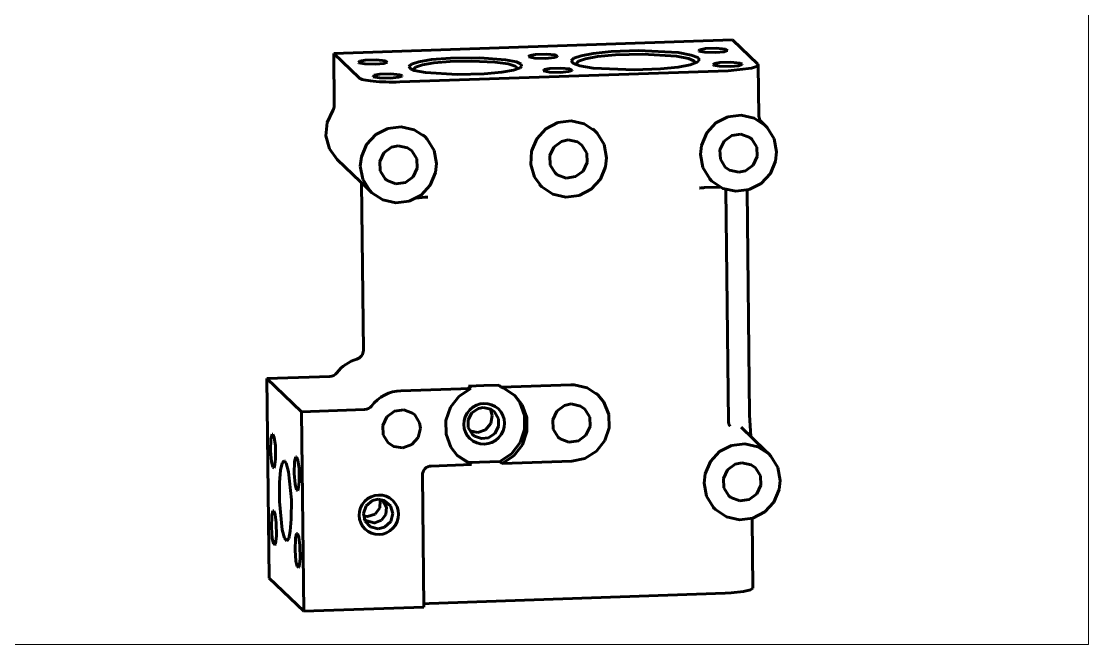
# Model space of a CAD drawing. Header units: millimetres. Extents: x 0 to 297, y 0 to 210.
# Drawn here: x 117.1 to 297, y 0 to 105 of the extents above; entities that cross this region are included whole.
import ezdxf

# ---------------------------------------------------------------- set-up
doc = ezdxf.new("R2010")
doc.units = ezdxf.units.MM
doc.linetypes.add('K5LT_BASIC', pattern=[0])
doc.linetypes.add('K5LT_THIN', pattern=[0])
doc.layers.add('Системный слой (1)', color=7, linetype='Continuous', true_color=0x909090)

# ---------------------------------------------------------------- blocks, each defined once
blk = doc.blocks.new('U116')
at = {"layer": 'Системный слой (1)', "color": 5, "linetype": 'K5LT_BASIC', "lineweight": 60, "true_color": 0x0000ff}
for p, q in [((207.38, 39.35), (208.68, 40.3)), ((208.68, 40.3), (209.8, 40.54)), ((209.8, 40.54), (211.34, 40.2)), ((211.34, 40.2), (212.09, 39.67)), ((212.09, 39.67), (212.91, 38.33)), ((206.69, 37.9), (207.38, 39.35)), ((206.76, 36.32), (206.69, 37.9)), ((212.91, 38.33), (212.98, 36.75)), ((207.59, 34.98), (206.76, 36.32)), ((212.98, 36.75), (212.29, 35.31)), ((207.95, 34.68), (207.59, 34.98)), ((209.42, 34.13), (207.95, 34.68)), ((211, 34.36), (209.42, 34.13)), ((212.29, 35.31), (211, 34.36))]:
    blk.add_line(p, q, dxfattribs=at)
blk = doc.blocks.new('U117')
at = {"layer": 'Системный слой (1)', "color": 5, "linetype": 'K5LT_BASIC', "lineweight": 60, "true_color": 0x0000ff}
for p, q in [((193.07, 39.06), (194.16, 39.8)), ((194.16, 39.8), (194.97, 39.95)), ((194.97, 39.95), (196.25, 39.67)), ((196.25, 39.67), (196.85, 39.24)), ((192.45, 37.89), (193.07, 39.06)), ((192.46, 36.58), (192.45, 37.89)), ((196.85, 39.24), (197.54, 38.06)), ((197.54, 38.06), (197.56, 36.75)), ((193.16, 35.4), (192.46, 36.58)), ((197.56, 36.75), (196.94, 35.58)), ((193.51, 35.12), (193.16, 35.4)), ((194.7, 34.7), (193.51, 35.12)), ((195.84, 34.85), (194.7, 34.7)), ((196.94, 35.58), (195.84, 34.85))]:
    blk.add_line(p, q, dxfattribs=at)
blk = doc.blocks.new('U118')
at = {"layer": 'Системный слой (1)', "color": 5, "linetype": 'K5LT_BASIC', "lineweight": 60, "true_color": 0x0000ff}
for p, q in [((206.21, 97.07), (208.04, 97.14)), ((208.04, 97.14), (209.59, 96.99)), ((205.08, 96.69), (205.26, 96.9)), ((205.11, 96.66), (205.08, 96.69)), ((206.13, 96.45), (205.11, 96.66)), ((205.26, 96.9), (206.21, 97.07)), ((207.97, 96.41), (206.13, 96.45)), ((209.35, 96.55), (207.97, 96.41)), ((209.94, 96.74), (209.35, 96.55)), ((209.59, 96.99), (209.97, 96.78)), ((209.97, 96.78), (209.94, 96.74))]:
    blk.add_line(p, q, dxfattribs=at)
blk = doc.blocks.new('U119')
at = {"layer": 'Системный слой (1)', "color": 5, "linetype": 'K5LT_BASIC', "lineweight": 60, "true_color": 0x0000ff}
for p, q in [((177.61, 24.24), (177.54, 24.47)), ((177.55, 23.03), (177.61, 24.24)), ((174.8, 21.65), (175.48, 21.57)), ((175.48, 21.57), (176.76, 22)), ((176.76, 22), (177.55, 23.03))]:
    blk.add_line(p, q, dxfattribs=at)
blk = doc.blocks.new('U120')
at = {"layer": 'Системный слой (1)', "color": 5, "linetype": 'K5LT_BASIC', "lineweight": 60, "true_color": 0x0000ff}
for p, q in [((237.45, 30.4), (238.58, 30.64)), ((238.58, 30.64), (240.12, 30.31)), ((235.47, 28.01), (236.16, 29.45)), ((236.16, 29.45), (237.45, 30.4)), ((240.12, 30.31), (240.86, 29.78)), ((240.86, 29.78), (241.68, 28.44)), ((235.54, 26.42), (235.47, 28.01)), ((241.68, 28.44), (241.76, 26.85)), ((236.36, 25.09), (235.54, 26.42)), ((241.06, 25.41), (239.77, 24.46)), ((241.76, 26.85), (241.06, 25.41)), ((236.72, 24.79), (236.36, 25.09)), ((238.2, 24.24), (236.72, 24.79)), ((239.77, 24.46), (238.2, 24.24))]:
    blk.add_line(p, q, dxfattribs=at)
blk = doc.blocks.new('U121')
at = {"layer": 'Системный слой (1)', "color": 5, "linetype": 'K5LT_BASIC', "lineweight": 60, "true_color": 0x0000ff}
for p, q in [((163.32, 17.92), (163.53, 18.7)), ((163.53, 18.7), (163.66, 18.71)), ((163.66, 18.71), (163.89, 18.1)), ((163.66, 18.71), (163.66, 18.71)), ((163.89, 18.1), (164.08, 16.7)), ((163.26, 15.89), (163.32, 17.92)), ((164.08, 16.7), (164.12, 14.49)), ((163.41, 14.08), (163.26, 15.89)), ((164.12, 14.49), (163.93, 13.11)), ((163.63, 13.15), (163.41, 14.08)), ((163.86, 12.99), (163.63, 13.15)), ((163.93, 13.11), (163.86, 12.99))]:
    blk.add_line(p, q, dxfattribs=at)
blk = doc.blocks.new('U122')
at = {"layer": 'Системный слой (1)', "color": 5, "linetype": 'K5LT_BASIC', "lineweight": 60, "true_color": 0x0000ff}
for p, q in [((206.89, 83.83), (208.18, 84.78)), ((208.18, 84.78), (209.31, 85.02)), ((209.31, 85.02), (210.85, 84.68)), ((210.85, 84.68), (211.59, 84.16)), ((206.2, 82.39), (206.89, 83.83)), ((211.59, 84.16), (212.42, 82.82)), ((212.42, 82.82), (212.49, 81.23)), ((206.27, 80.8), (206.2, 82.39)), ((212.49, 81.23), (211.79, 79.79)), ((207.09, 79.46), (206.27, 80.8)), ((207.45, 79.17), (207.09, 79.46)), ((208.93, 78.61), (207.45, 79.17)), ((211.79, 79.79), (210.5, 78.84)), ((210.5, 78.84), (208.93, 78.61))]:
    blk.add_line(p, q, dxfattribs=at)
blk = doc.blocks.new('U123')
at = {"layer": 'Системный слой (1)', "color": 5, "linetype": 'K5LT_BASIC', "lineweight": 60, "true_color": 0x0000ff}
for p, q in [((161.4, 30.98), (161.07, 30.57)), ((161.55, 30.9), (161.4, 30.98)), ((161.77, 30.55), (161.55, 30.9)), ((160.8, 29.37), (160.62, 27.32)), ((161.07, 30.57), (160.8, 29.37)), ((162.17, 29.1), (161.77, 30.55)), ((162.64, 24.38), (162.17, 29.1)), ((160.62, 27.32), (160.62, 24.09)), ((160.62, 24.09), (161.09, 19.36)), ((162.63, 21.15), (162.64, 24.38)), ((162.46, 19.09), (162.63, 21.15)), ((161.09, 19.36), (161.48, 17.92)), ((162.19, 17.89), (162.46, 19.09)), ((161.48, 17.92), (161.85, 17.49)), ((161.85, 17.49), (161.86, 17.49)), ((161.86, 17.49), (162.19, 17.89))]:
    blk.add_line(p, q, dxfattribs=at)
blk = doc.blocks.new('U124')
at = {"layer": 'Системный слой (1)', "color": 5, "linetype": 'K5LT_BASIC', "lineweight": 60, "true_color": 0x0000ff}
for p, q in [((232.19, 27.21), (232.61, 25)), ((244.87, 26.11), (245.03, 27.65)), ((243.97, 24.02), (244.87, 26.11)), ((232.61, 25), (233.77, 23.1)), ((242.42, 22.35), (243.97, 24.02)), ((233.77, 23.1), (234.11, 22.74)), ((234.11, 22.74), (235.97, 21.51)), ((240.4, 21.3), (242.42, 22.35)), ((235.97, 21.51), (238.16, 21.01)), ((238.16, 21.01), (240.4, 21.3))]:
    blk.add_line(p, q, dxfattribs=at)
blk = doc.blocks.new('U125')
at = {"layer": 'Системный слой (1)', "color": 5, "linetype": 'K5LT_BASIC', "lineweight": 60, "true_color": 0x0000ff}
for p, q in [((177.54, 81.41), (178.24, 82.85)), ((178.24, 82.85), (179.53, 83.8)), ((179.53, 83.8), (180.65, 84.04)), ((180.65, 84.04), (182.19, 83.7)), ((182.19, 83.7), (182.94, 83.18)), ((182.94, 83.18), (183.76, 81.84)), ((177.62, 79.82), (177.54, 81.41)), ((183.76, 81.84), (183.83, 80.25)), ((178.44, 78.48), (177.62, 79.82)), ((183.83, 80.25), (183.14, 78.81)), ((178.8, 78.19), (178.44, 78.48)), ((180.27, 77.63), (178.8, 78.19)), ((181.85, 77.86), (180.27, 77.63)), ((183.14, 78.81), (181.85, 77.86))]:
    blk.add_line(p, q, dxfattribs=at)
blk = doc.blocks.new('U126')
at = {"layer": 'Системный слой (1)', "color": 5, "linetype": 'K5LT_BASIC', "lineweight": 60, "true_color": 0x0000ff}
for p, q in [((209.8, 88.23), (207.55, 87.94)), ((211.98, 87.73), (209.8, 88.23)), ((205.53, 86.9), (203.98, 85.22)), ((207.55, 87.94), (205.53, 86.9)), ((213.84, 86.5), (211.98, 87.73)), ((214.19, 86.14), (213.84, 86.5)), ((203.98, 85.22), (203.09, 83.13)), ((215.35, 84.24), (214.19, 86.14)), ((203.09, 83.13), (202.97, 80.87)), ((215.77, 82.03), (215.35, 84.24)), ((215.6, 80.49), (215.77, 82.03)), ((202.97, 80.87), (203.63, 78.73)), ((214.71, 78.4), (215.6, 80.49)), ((203.63, 78.73), (204.84, 77.12)), ((213.15, 76.72), (214.71, 78.4)), ((204.84, 77.12), (206.7, 75.89)), ((206.7, 75.89), (208.89, 75.39)), ((208.89, 75.39), (211.13, 75.68)), ((211.13, 75.68), (213.15, 76.72))]:
    blk.add_line(p, q, dxfattribs=at)
blk = doc.blocks.new('U127')
at = {"layer": 'Системный слой (1)', "color": 5, "linetype": 'K5LT_BASIC', "lineweight": 60, "true_color": 0x0000ff}
for p, q in [((233.73, 97.67), (233.92, 97.88)), ((233.76, 97.64), (233.73, 97.67)), ((234.78, 97.43), (233.76, 97.64)), ((233.92, 97.88), (234.87, 98.05)), ((236.63, 97.39), (234.78, 97.43)), ((234.87, 98.05), (236.7, 98.12)), ((238.01, 97.53), (236.63, 97.39)), ((236.7, 98.12), (238.24, 97.97)), ((238.6, 97.72), (238.01, 97.53)), ((238.24, 97.97), (238.62, 97.76)), ((238.62, 97.76), (238.6, 97.72))]:
    blk.add_line(p, q, dxfattribs=at)
blk = doc.blocks.new('U128')
at = {"layer": 'Системный слой (1)', "color": 5, "linetype": 'K5LT_BASIC', "lineweight": 60, "true_color": 0x0000ff}
for p, q in [((241.42, 89.02), (241.6, 88.35)), ((241.6, 88.35), (241.61, 88.34))]:
    blk.add_line(p, q, dxfattribs=at)
blk = doc.blocks.new('U129')
at = {"layer": 'Системный слой (1)', "color": 5, "linetype": 'K5LT_BASIC', "lineweight": 60, "true_color": 0x0000ff}
for p, q in [((210.23, 98.78), (211.45, 99.2)), ((211.45, 99.2), (213.51, 99.59)), ((213.51, 99.59), (216.56, 99.9)), ((216.56, 99.9), (221.12, 100.07)), ((221.12, 100.07), (227.82, 99.73)), ((227.82, 99.73), (230.04, 99.33)), ((230.04, 99.33), (231.15, 98.91)), ((209.81, 98.34), (210.23, 98.78)), ((210.2, 97.9), (209.81, 98.34)), ((211.25, 97.53), (210.2, 97.9)), ((213.52, 97.14), (211.25, 97.53)), ((220.42, 96.81), (213.52, 97.14)), ((227.85, 97.31), (224.86, 96.99)), ((229.86, 97.7), (227.85, 97.31)), ((231.03, 98.13), (229.86, 97.7)), ((231.33, 98.36), (231.03, 98.13)), ((231.15, 98.91), (231.28, 98.81)), ((231.28, 98.81), (231.33, 98.36)), ((224.86, 96.99), (220.42, 96.81))]:
    blk.add_line(p, q, dxfattribs=at)
blk = doc.blocks.new('U130')
at = {"layer": 'Системный слой (1)', "color": 5, "linetype": 'K5LT_BASIC', "lineweight": 60, "true_color": 0x0000ff}
for p, q in [((202.62, 99.04), (202.81, 99.25)), ((202.65, 99.02), (202.62, 99.04)), ((203.67, 98.81), (202.65, 99.02)), ((202.81, 99.25), (203.76, 99.43)), ((203.76, 99.43), (205.59, 99.49)), ((205.59, 99.49), (207.13, 99.35)), ((207.49, 99.1), (206.9, 98.9)), ((207.13, 99.35), (207.51, 99.13)), ((207.51, 99.13), (207.49, 99.1)), ((205.52, 98.77), (203.67, 98.81)), ((206.9, 98.9), (205.52, 98.77))]:
    blk.add_line(p, q, dxfattribs=at)
blk = doc.blocks.new('U131')
at = {"layer": 'Системный слой (1)', "color": 5, "linetype": 'K5LT_BASIC', "lineweight": 60, "true_color": 0x0000ff}
for p, q in [((190.47, 31.97), (192.45, 30.76)), ((192.45, 30.76), (192.63, 30.69))]:
    blk.add_line(p, q, dxfattribs=at)
blk = doc.blocks.new('U132')
at = {"layer": 'Системный слой (1)', "color": 5, "linetype": 'K5LT_BASIC', "lineweight": 60, "true_color": 0x0000ff}
for p, q in [((178.9, 86.96), (176.88, 85.92)), ((181.14, 87.25), (178.9, 86.96)), ((183.33, 86.75), (181.14, 87.25)), ((185.19, 85.52), (183.33, 86.75)), ((176.88, 85.92), (175.32, 84.24)), ((185.53, 85.16), (185.19, 85.52)), ((186.69, 83.26), (185.53, 85.16)), ((175.32, 84.24), (174.43, 82.15)), ((187.11, 81.05), (186.69, 83.26)), ((174.43, 82.15), (174.26, 80.61))]:
    blk.add_line(p, q, dxfattribs=at)
blk = doc.blocks.new('U133')
at = {"layer": 'Системный слой (1)', "color": 5, "linetype": 'K5LT_BASIC', "lineweight": 60, "true_color": 0x0000ff}
for p, q in [((198.43, 43.18), (198, 43.35)), ((200.35, 41.89), (198.43, 43.18)), ((201.51, 40.42), (200.35, 41.89)), ((202.31, 38.24), (201.51, 40.42)), ((202.34, 35.89), (202.31, 38.24)), ((201.58, 33.66), (202.34, 35.89)), ((200.13, 31.79), (201.58, 33.66)), ((198.15, 30.5), (200.13, 31.79))]:
    blk.add_line(p, q, dxfattribs=at)
blk = doc.blocks.new('U134')
at = {"layer": 'Системный слой (1)', "color": 5, "linetype": 'K5LT_BASIC', "lineweight": 60, "true_color": 0x0000ff}
for p, q in [((183.21, 96.91), (183.57, 97.28)), ((183.57, 97.28), (184.74, 97.67)), ((184.74, 97.67), (186.63, 97.99)), ((186.63, 97.99), (189.39, 98.23)), ((189.39, 98.23), (193.03, 98.32)), ((193.03, 98.32), (196.91, 98.14)), ((196.91, 98.14), (199.15, 97.83)), ((199.15, 97.83), (200.36, 97.46)), ((200.36, 97.46), (200.6, 97.3)), ((200.6, 97.3), (200.71, 97.1)), ((183.26, 96.77), (183.21, 96.91)), ((200.71, 97.1), (200.66, 96.97))]:
    blk.add_line(p, q, dxfattribs=at)
blk = doc.blocks.new('U135')
at = {"layer": 'Системный слой (1)', "color": 5, "linetype": 'K5LT_BASIC', "lineweight": 60, "true_color": 0x0000ff}
for p, q in [((182.41, 97.39), (182.88, 97.81)), ((182.75, 96.98), (182.41, 97.39)), ((182.88, 97.81), (184.14, 98.2)), ((184.14, 98.2), (186.26, 98.55)), ((186.26, 98.55), (189.43, 98.82)), ((189.43, 98.82), (194.41, 98.88)), ((194.41, 98.88), (198.75, 98.54)), ((198.75, 98.54), (200.6, 98.16)), ((201.17, 97.18), (200.05, 96.78)), ((200.6, 98.16), (201.39, 97.78)), ((201.41, 97.37), (201.17, 97.18)), ((201.39, 97.78), (201.41, 97.37)), ((183.35, 96.74), (182.75, 96.98)), ((185.25, 96.36), (183.35, 96.74)), ((190.58, 96.02), (185.25, 96.36)), ((195.12, 96.14), (190.58, 96.02)), ((198.08, 96.42), (195.12, 96.14)), ((200.05, 96.78), (198.08, 96.42))]:
    blk.add_line(p, q, dxfattribs=at)
blk = doc.blocks.new('U136')
at = {"layer": 'Системный слой (1)', "color": 5, "linetype": 'K5LT_BASIC', "lineweight": 60, "true_color": 0x0000ff}
for p, q in [((159.13, 32.66), (159.19, 34.69)), ((159.19, 34.69), (159.4, 35.48)), ((159.4, 35.48), (159.53, 35.48)), ((159.53, 35.48), (159.76, 34.87)), ((159.53, 35.48), (159.53, 35.48)), ((159.76, 34.87), (159.95, 33.47)), ((159.28, 30.86), (159.13, 32.66)), ((159.95, 33.47), (159.99, 31.27)), ((159.5, 29.92), (159.28, 30.86)), ((159.99, 31.27), (159.8, 29.89)), ((159.73, 29.76), (159.5, 29.92)), ((159.8, 29.89), (159.73, 29.76))]:
    blk.add_line(p, q, dxfattribs=at)
blk = doc.blocks.new('U137')
at = {"layer": 'Системный слой (1)', "color": 5, "linetype": 'K5LT_BASIC', "lineweight": 60, "true_color": 0x0000ff}
for p, q in [((159.27, 19.71), (159.34, 21.74)), ((159.34, 21.74), (159.54, 22.53)), ((159.54, 22.53), (159.68, 22.53)), ((159.68, 22.53), (159.9, 21.92)), ((159.68, 22.53), (159.68, 22.53)), ((159.9, 21.92), (160.09, 20.52)), ((160.09, 20.52), (160.14, 18.32)), ((159.42, 17.91), (159.27, 19.71)), ((160.14, 18.32), (159.94, 16.94)), ((159.64, 16.97), (159.42, 17.91)), ((159.87, 16.81), (159.64, 16.97)), ((159.94, 16.94), (159.87, 16.81))]:
    blk.add_line(p, q, dxfattribs=at)
blk = doc.blocks.new('U138')
at = {"layer": 'Системный слой (1)', "color": 5, "linetype": 'K5LT_BASIC', "lineweight": 60, "true_color": 0x0000ff}
for p, q in [((240.01, 9.22), (238.83, 8.93)), ((240.4, 9.53), (240.01, 9.22)), ((236.77, 8.71), (235.74, 8.66)), ((238.83, 8.93), (236.77, 8.71))]:
    blk.add_line(p, q, dxfattribs=at)
blk = doc.blocks.new('U139')
at = {"layer": 'Системный слой (1)', "color": 5, "linetype": 'K5LT_BASIC', "lineweight": 60, "true_color": 0x0000ff}
for p, q in [((240.17, 97.09), (241.18, 97.43)), ((241.18, 97.43), (241.33, 97.64)), ((241.33, 97.64), (241.26, 97.78)), ((236.25, 96.69), (240.17, 97.09))]:
    blk.add_line(p, q, dxfattribs=at)
blk = doc.blocks.new('U140')
at = {"layer": 'Системный слой (1)', "color": 5, "linetype": 'K5LT_BASIC', "lineweight": 60, "true_color": 0x0000ff}
for p, q in [((201.13, 40.78), (200.16, 42.07)), ((201.93, 38.6), (201.13, 40.78)), ((201.95, 36.26), (201.93, 38.6)), ((201.2, 34.03), (201.95, 36.26)), ((199.75, 32.16), (201.2, 34.03)), ((197.76, 30.87), (199.75, 32.16))]:
    blk.add_line(p, q, dxfattribs=at)
blk = doc.blocks.new('U141')
at = {"layer": 'Системный слой (1)', "color": 5, "linetype": 'K5LT_BASIC', "lineweight": 60, "true_color": 0x0000ff}
for p, q in [((192.87, 43.17), (190.89, 41.88)), ((190.89, 41.88), (189.44, 40.01)), ((189.44, 40.01), (188.68, 37.78)), ((188.68, 37.78), (188.7, 35.43)), ((188.7, 35.43), (189.51, 33.25)), ((189.51, 33.25), (190.66, 31.78)), ((190.66, 31.78), (192.59, 30.49)), ((192.59, 30.49), (193.01, 30.32))]:
    blk.add_line(p, q, dxfattribs=at)
blk = doc.blocks.new('U142')
at = {"layer": 'Системный слой (1)', "color": 5, "linetype": 'K5LT_BASIC', "lineweight": 60, "true_color": 0x0000ff}
for p, q in [((163.11, 28.84), (163.18, 30.87)), ((163.18, 30.87), (163.39, 31.65)), ((163.39, 31.65), (163.52, 31.66)), ((163.52, 31.66), (163.75, 31.05)), ((163.52, 31.66), (163.52, 31.66)), ((163.75, 31.05), (163.94, 29.65)), ((163.26, 27.03), (163.11, 28.84)), ((163.94, 29.65), (163.98, 27.44)), ((163.48, 26.1), (163.26, 27.03)), ((163.98, 27.44), (163.78, 26.06)), ((163.71, 25.94), (163.48, 26.1)), ((163.78, 26.06), (163.71, 25.94))]:
    blk.add_line(p, q, dxfattribs=at)
blk = doc.blocks.new('U143')
at = {"layer": 'Системный слой (1)', "color": 5, "linetype": 'K5LT_BASIC', "lineweight": 60, "true_color": 0x0000ff}
for p, q in [((196.5, 38.62), (196.2, 39.69)), ((196.24, 37.26), (196.5, 38.62)), ((192.7, 36), (194.09, 35.72)), ((194.09, 35.72), (195.33, 36.17)), ((195.33, 36.17), (196.24, 37.26))]:
    blk.add_line(p, q, dxfattribs=at)
blk = doc.blocks.new('U144')
at = {"layer": 'Системный слой (1)', "color": 5, "linetype": 'K5LT_BASIC', "lineweight": 60, "true_color": 0x0000ff}
for p, q in [((177.89, 24.41), (178.06, 24.27)), ((178.06, 24.27), (178.67, 23.16)), ((178.57, 21.95), (177.83, 20.97)), ((178.67, 23.16), (178.57, 21.95)), ((175.03, 21.1), (174.87, 21.27)), ((175.33, 20.86), (175.03, 21.1)), ((176.57, 20.52), (175.33, 20.86)), ((176.7, 20.53), (176.57, 20.52)), ((177.83, 20.97), (176.7, 20.53))]:
    blk.add_line(p, q, dxfattribs=at)
blk = doc.blocks.new('U145')
at = {"layer": 'Системный слой (1)', "color": 5, "linetype": 'K5LT_BASIC', "lineweight": 60, "true_color": 0x0000ff}
for p, q in [((234.85, 83.37), (235.55, 84.81)), ((235.55, 84.81), (236.84, 85.76)), ((236.84, 85.76), (238.41, 85.99)), ((238.41, 85.99), (239.89, 85.43)), ((239.89, 85.43), (240.25, 85.14)), ((240.25, 85.14), (241.07, 83.8)), ((234.93, 81.78), (234.85, 83.37)), ((241.07, 83.8), (241.14, 82.21)), ((235.75, 80.44), (234.93, 81.78)), ((241.14, 82.21), (240.45, 80.77)), ((236.49, 79.92), (235.75, 80.44)), ((238.03, 79.58), (236.49, 79.92)), ((239.16, 79.82), (238.03, 79.58)), ((240.45, 80.77), (239.16, 79.82))]:
    blk.add_line(p, q, dxfattribs=at)
blk = doc.blocks.new('U146')
at = {"layer": 'Системный слой (1)', "color": 5, "linetype": 'K5LT_BASIC', "lineweight": 60, "true_color": 0x0000ff}
for p, q in [((178.04, 36.92), (178.73, 38.37)), ((178.73, 38.37), (180.02, 39.32)), ((180.02, 39.32), (181.6, 39.54)), ((181.6, 39.54), (183.07, 38.99)), ((183.07, 38.99), (183.43, 38.69)), ((183.43, 38.69), (184.25, 37.35)), ((178.11, 35.34), (178.04, 36.92)), ((184.39, 36.46), (184.02, 34.9)), ((184.25, 37.35), (184.39, 36.46)), ((178.93, 34), (178.11, 35.34)), ((184.02, 34.9), (182.95, 33.7)), ((179.89, 33.37), (178.93, 34)), ((181.45, 33.15), (179.89, 33.37)), ((182.95, 33.7), (181.45, 33.15))]:
    blk.add_line(p, q, dxfattribs=at)
blk = doc.blocks.new('U147')
at = {"layer": 'Системный слой (1)', "color": 5, "linetype": 'K5LT_BASIC', "lineweight": 60, "true_color": 0x0000ff}
for p, q in [((234.8, 32.52), (233.25, 30.85)), ((236.82, 33.56), (234.8, 32.52)), ((239.06, 33.85), (236.82, 33.56)), ((241.25, 33.35), (239.06, 33.85)), ((243.11, 32.12), (241.25, 33.35)), ((233.25, 30.85), (232.36, 28.75)), ((243.45, 31.77), (243.11, 32.12)), ((244.61, 29.86), (243.45, 31.77)), ((245.03, 27.65), (244.61, 29.86)), ((232.36, 28.75), (232.19, 27.21))]:
    blk.add_line(p, q, dxfattribs=at)
blk = doc.blocks.new('U148')
at = {"layer": 'Системный слой (1)', "color": 5, "linetype": 'K5LT_BASIC', "lineweight": 60, "true_color": 0x0000ff}
for p, q in [((236.21, 88.92), (234.19, 87.88)), ((238.45, 89.21), (236.21, 88.92)), ((240.64, 88.71), (238.45, 89.21)), ((242.5, 87.48), (240.64, 88.71)), ((234.19, 87.88), (232.64, 86.2)), ((242.84, 87.12), (242.5, 87.48)), ((244, 85.22), (242.84, 87.12)), ((232.64, 86.2), (231.74, 84.11)), ((244.42, 83.01), (244, 85.22)), ((231.74, 84.11), (231.58, 82.57))]:
    blk.add_line(p, q, dxfattribs=at)
blk = doc.blocks.new('U149')
at = {"layer": 'Системный слой (1)', "color": 5, "linetype": 'K5LT_BASIC', "lineweight": 60, "true_color": 0x0000ff}
for p, q in [((230.5, 98.32), (230.61, 98.09)), ((230.61, 98.09), (230.54, 97.91))]:
    blk.add_line(p, q, dxfattribs=at)
blk = doc.blocks.new('U150')
at = {"layer": 'Системный слой (1)', "color": 5, "linetype": 'K5LT_BASIC', "lineweight": 60, "true_color": 0x0000ff}
for p, q in [((231.28, 100.02), (231.46, 100.23)), ((231.31, 100), (231.28, 100.02)), ((232.33, 99.79), (231.31, 100)), ((231.46, 100.23), (232.41, 100.41)), ((234.17, 99.75), (232.33, 99.79)), ((232.41, 100.41), (234.25, 100.47)), ((235.55, 99.88), (234.17, 99.75)), ((234.25, 100.47), (235.79, 100.33)), ((236.14, 100.08), (235.55, 99.88)), ((235.79, 100.33), (236.17, 100.11)), ((236.17, 100.11), (236.14, 100.08))]:
    blk.add_line(p, q, dxfattribs=at)
blk = doc.blocks.new('U151')
at = {"layer": 'Системный слой (1)', "color": 5, "linetype": 'K5LT_BASIC', "lineweight": 60, "true_color": 0x0000ff}
for p, q in [((168.66, 87.95), (169.6, 89.99)), ((168.46, 85.7), (168.66, 87.95)), ((169.05, 83.54), (168.46, 85.7)), ((170.36, 81.73), (169.05, 83.54))]:
    blk.add_line(p, q, dxfattribs=at)
blk = doc.blocks.new('U152')
at = {"layer": 'Системный слой (1)', "color": 5, "linetype": 'K5LT_BASIC', "lineweight": 60, "true_color": 0x0000ff}
for p, q in [((244.25, 81.47), (244.42, 83.01)), ((231.58, 82.57), (232, 80.36)), ((243.36, 79.38), (244.25, 81.47)), ((232, 80.36), (233.16, 78.46)), ((241.81, 77.7), (243.36, 79.38)), ((233.16, 78.46), (233.5, 78.1)), ((233.5, 78.1), (235.36, 76.87)), ((239.79, 76.66), (241.81, 77.7)), ((235.36, 76.87), (237.55, 76.37)), ((237.55, 76.37), (239.79, 76.66))]:
    blk.add_line(p, q, dxfattribs=at)
blk = doc.blocks.new('U153')
at = {"layer": 'Системный слой (1)', "color": 5, "linetype": 'K5LT_BASIC', "lineweight": 60, "true_color": 0x0000ff}
for p, q in [((173.97, 98.06), (174.15, 98.27)), ((174, 98.04), (173.97, 98.06)), ((175.02, 97.83), (174, 98.04)), ((174.15, 98.27), (175.1, 98.45)), ((176.86, 97.79), (175.02, 97.83)), ((175.1, 98.45), (176.94, 98.51)), ((178.24, 97.92), (176.86, 97.79)), ((176.94, 98.51), (178.48, 98.37)), ((178.83, 98.12), (178.24, 97.92)), ((178.48, 98.37), (178.86, 98.15)), ((178.86, 98.15), (178.83, 98.12))]:
    blk.add_line(p, q, dxfattribs=at)
blk = doc.blocks.new('U154')
at = {"layer": 'Системный слой (1)', "color": 5, "linetype": 'K5LT_BASIC', "lineweight": 60, "true_color": 0x0000ff}
for p, q in [((176.42, 95.71), (176.6, 95.92)), ((176.45, 95.68), (176.42, 95.71)), ((177.47, 95.47), (176.45, 95.68)), ((176.6, 95.92), (177.55, 96.09)), ((179.32, 95.43), (177.47, 95.47)), ((177.55, 96.09), (179.39, 96.16)), ((180.7, 95.57), (179.32, 95.43)), ((179.39, 96.16), (180.93, 96.01)), ((181.29, 95.76), (180.7, 95.57)), ((180.93, 96.01), (181.31, 95.8)), ((181.31, 95.8), (181.29, 95.76))]:
    blk.add_line(p, q, dxfattribs=at)
blk = doc.blocks.new('U155')
at = {"layer": 'Системный слой (1)', "color": 5, "linetype": 'K5LT_BASIC', "lineweight": 60, "true_color": 0x0000ff}
for p, q in [((210.29, 43.75), (209.76, 43.75)), ((212.48, 43.25), (210.29, 43.75)), ((214.34, 42.02), (212.48, 43.25)), ((215.29, 40.85), (214.34, 42.02)), ((216.13, 38.78), (215.29, 40.85)), ((216.19, 36.52), (216.13, 38.78)), ((215.47, 34.37), (216.19, 36.52)), ((214.06, 32.58), (215.47, 34.37)), ((212.12, 31.37), (214.06, 32.58)), ((209.91, 30.9), (212.12, 31.37))]:
    blk.add_line(p, q, dxfattribs=at)
blk = doc.blocks.new('U156')
at = {"layer": 'Системный слой (1)', "color": 5, "linetype": 'K5LT_BASIC', "lineweight": 60, "true_color": 0x0000ff}
for p, q in [((186.94, 79.51), (187.11, 81.05)), ((174.26, 80.61), (174.69, 78.4)), ((186.05, 77.42), (186.94, 79.51)), ((174.69, 78.4), (175.84, 76.5)), ((184.5, 75.74), (186.05, 77.42)), ((175.84, 76.5), (176.19, 76.14)), ((176.19, 76.14), (178.05, 74.91)), ((182.48, 74.7), (184.5, 75.74)), ((178.05, 74.91), (180.23, 74.41)), ((180.23, 74.41), (182.48, 74.7))]:
    blk.add_line(p, q, dxfattribs=at)
blk = doc.blocks.new('U157')
at = {"layer": 'Системный слой (1)', "color": 5, "linetype": 'K5LT_BASIC', "lineweight": 60, "true_color": 0x0000ff}
for p, q in [((212.19, 98.7), (214.22, 99.07)), ((214.22, 99.07), (217.26, 99.37)), ((217.26, 99.37), (221.88, 99.49)), ((221.88, 99.49), (227.54, 99.15)), ((227.54, 99.15), (229.54, 98.76)), ((210.61, 97.87), (211.01, 98.3)), ((210.69, 97.69), (210.61, 97.87)), ((211.01, 98.3), (212.19, 98.7)), ((229.54, 98.76), (230.47, 98.34)), ((230.47, 98.34), (230.5, 98.32))]:
    blk.add_line(p, q, dxfattribs=at)
blk = doc.blocks.new('U158')
at = {"layer": 'Системный слой (1)', "color": 5, "linetype": 'K5LT_BASIC', "lineweight": 60, "true_color": 0x0000ff}
for p, q in [((174.78, 22.07), (175.24, 23.39)), ((175.24, 23.39), (176.33, 24.27)), ((176.33, 24.27), (177.24, 24.48)), ((177.24, 24.48), (178.24, 24.3)), ((178.24, 24.3), (178.36, 24.25)), ((178.36, 24.25), (179.35, 23.4)), ((179.35, 23.4), (179.75, 22.08)), ((175.06, 20.81), (174.78, 22.07)), ((179.75, 22.08), (179.38, 20.73)), ((175.96, 19.85), (175.06, 20.81)), ((177.29, 19.51), (175.96, 19.85)), ((179.38, 20.73), (178.34, 19.78)), ((178.34, 19.78), (177.29, 19.51))]:
    blk.add_line(p, q, dxfattribs=at)
blk = doc.blocks.new('U161')
at = {"color": 7, "linetype": 'K5LT_THIN', "lineweight": 18}
for p, q in [((297, 210), (297, 0)), ((297, 0), (0, 0))]:
    blk.add_line(p, q, dxfattribs=at)

msp = doc.modelspace()

# ---------------------------------------------------------------- linework, layer by layer
at = {"layer": 'Системный слой (1)', "color": 5, "linetype": 'K5LT_BASIC', "lineweight": 60, "true_color": 0x0000ff}
for p, q in [((236.96, 101.89), (169.77, 99.6)), ((241.26, 97.78), (236.96, 101.89)), ((169.77, 99.6), (169.87, 90.86)), ((169.77, 99.6), (174.07, 95.48)), ((241.33, 97.64), (241.42, 89.02)), ((180.91, 94.8), (236.25, 96.69)), ((241.88, 88.07), (241.49, 88.45)), ((241.49, 88.45), (241.49, 88.45)), ((213.84, 86.5), (213.46, 86.87)), ((242.5, 87.48), (241.88, 88.07)), ((184.8, 85.89), (185.19, 85.52)), ((170.36, 81.73), (175.57, 76.73)), ((174.78, 49.58), (174.46, 77.79)), ((204.84, 77.12), (204.46, 77.49)), ((233.5, 78.1), (233.1, 78.48)), ((233.1, 78.48), (233.1, 78.48)), ((176.19, 76.14), (175.57, 76.73)), ((231.41, 76.91), (231.41, 76.91)), ((231.41, 76.91), (231.41, 76.91)), ((234.92, 77.08), (232.31, 76.99)), ((236.28, 37.61), (235.85, 76.68)), ((239.43, 76.56), (239.85, 38.72)), ((185.13, 75.36), (183.72, 75.23)), ((185.66, 75.36), (185.66, 75.36)), ((169.15, 45.18), (158.52, 44.82)), ((158.52, 44.82), (158.89, 11.21)), ((164.34, 39.23), (158.52, 44.82)), ((192.87, 43.17), (181.11, 42.77)), ((195.05, 43.63), (192.49, 43.54)), ((192.49, 43.54), (192.87, 43.17)), ((197.62, 43.72), (195.05, 43.63)), ((197.62, 43.72), (198, 43.35)), ((209.76, 43.75), (198, 43.35)), ((214.34, 42.02), (213.95, 42.38)), ((174.97, 39.59), (164.34, 39.23)), ((164.72, 5.62), (164.34, 39.23)), ((239.85, 38.72), (240.06, 35.05)), ((238.44, 36.61), (242.5, 32.71)), ((238.44, 36.61), (238.44, 36.61)), ((243.11, 32.12), (242.5, 32.71)), ((192.63, 30.69), (197.76, 30.87)), ((192.63, 30.69), (193.01, 30.32)), ((197.76, 30.87), (198.15, 30.5)), ((198.15, 30.5), (209.91, 30.9)), ((186.19, 30.09), (193.01, 30.32)), ((184.97, 6.31), (184.73, 28.56)), ((233.73, 23.11), (233.73, 23.11)), ((233.73, 23.11), (234.11, 22.74)), ((240.4, 9.53), (240.27, 21.26)), ((158.89, 11.21), (164.72, 5.62)), ((235.74, 8.66), (185.84, 6.95)), ((184.97, 6.31), (164.72, 5.62)), ((185.84, 6.95), (184.97, 6.87))]:
    msp.add_line(p, q, dxfattribs=at)
for centre, major_axis, ratio, start_param, end_param in [((179.99, 95.68), (-6, -0.07), 0.150534, 0.152276, 1.723073), ((168.39, 90.81), (1.04, 1.08), 0.977165, 4.877329, 5.499698), ((232.26, 78.49), (0.05, -1.5), 0.14996, 6.283164, 6.283185), ((173.29, 49.52), (1.04, 1.08), 0.977165, 4.181582, 5.499698), ((175.35, 41.94), (-4.5, -4.69), 0.977165, 4.181582, 4.824566), ((169.13, 46.67), (1.04, 1.08), 0.977165, 3.928901, 4.824566), ((181.18, 36.35), (-4.5, -4.69), 0.977165, 3.928901, 4.824566), ((174.96, 41.08), (1.04, 1.08), 0.977165, 3.928901, 4.824566), ((238.35, 38.7), (1.5, 0.02), 0.150534, 6.283162, 6.283185), ((237.59, 37.95), (-1.04, -1.08), 0.977165, 6.28317, 6.283185), ((186.21, 28.61), (-1.04, -1.08), 0.977165, 3.928901, 5.499698)]:
    msp.add_ellipse(centre, major_axis=major_axis, ratio=ratio, start_param=start_param, end_param=end_param, dxfattribs=at)
for centre, major_axis in [((195.13, 37.2), (-2.4, -2.5)), ((177.39, 21.88), (2.33, 2.43))]:
    msp.add_ellipse(centre, major_axis=major_axis, ratio=0.977165, dxfattribs=at)
for points, knots in [([(231.41, 76.91), (231.47, 76.92), (231.53, 76.92), (231.65, 76.94), (231.71, 76.94), (231.83, 76.96), (231.89, 76.96), (232.01, 76.97), (232.07, 76.98), (232.19, 76.98), (232.25, 76.99), (232.31, 76.99)], [0.000004, 0.000004, 0.000004, 0.000004, 1, 1, 2, 2, 3, 3, 4, 4, 5, 5, 5, 5]), ([(185.13, 75.36), (185.16, 75.36), (185.19, 75.36), (185.26, 75.36), (185.3, 75.37), (185.37, 75.37), (185.4, 75.37), (185.48, 75.36), (185.51, 75.36), (185.59, 75.36), (185.62, 75.36), (185.66, 75.36)], [0, 0, 0, 0, 1.4, 1.4, 2.8, 2.8, 4.2, 4.2, 5.6, 5.6, 7, 7, 7, 7]), ([(236.28, 37.61), (236.29, 37.55), (236.29, 37.49), (236.31, 37.38), (236.32, 37.33), (236.35, 37.22), (236.37, 37.17), (236.4, 37.09), (236.42, 37.06), (236.44, 37.01), (236.45, 37), (236.47, 36.96), (236.48, 36.95), (236.5, 36.93), (236.51, 36.92), (236.52, 36.9), (236.53, 36.89), (236.54, 36.88), (236.54, 36.88), (236.55, 36.87), (236.55, 36.87), (236.55, 36.87)], [0, 0, 0, 0, 1.641414, 1.641414, 3.388438, 3.388438, 5.327065, 5.327065, 6.923125, 6.923125, 8.070353, 8.070353, 9.217562, 9.217562, 10.364687, 10.364687, 11.511811, 11.511811, 12.658935, 12.658935, 14, 14, 14, 14])]:
    msp.add_open_spline(points, degree=3, knots=knots, dxfattribs=at)

# ---------------------------------------------------------------- block references
msp.add_blockref('U161', (0, 0))
at = {"layer": 'Системный слой (1)'}
for name in ['U130', 'U129', 'U157', 'U150', 'U153', 'U135', 'U134', 'U118', 'U149', 'U127', 'U139', 'U154', 'U151', 'U126', 'U148', 'U128', 'U132', 'U122', 'U145', 'U125', 'U152', 'U156', 'U141', 'U133', 'U155', 'U140', 'U117', 'U143', 'U116', 'U146', 'U136', 'U147', 'U123', 'U142', 'U131', 'U120', 'U124', 'U158', 'U119', 'U144', 'U137', 'U121', 'U138']:
    msp.add_blockref(name, (0, 0), dxfattribs=at)

doc.saveas('drawing.dxf')
